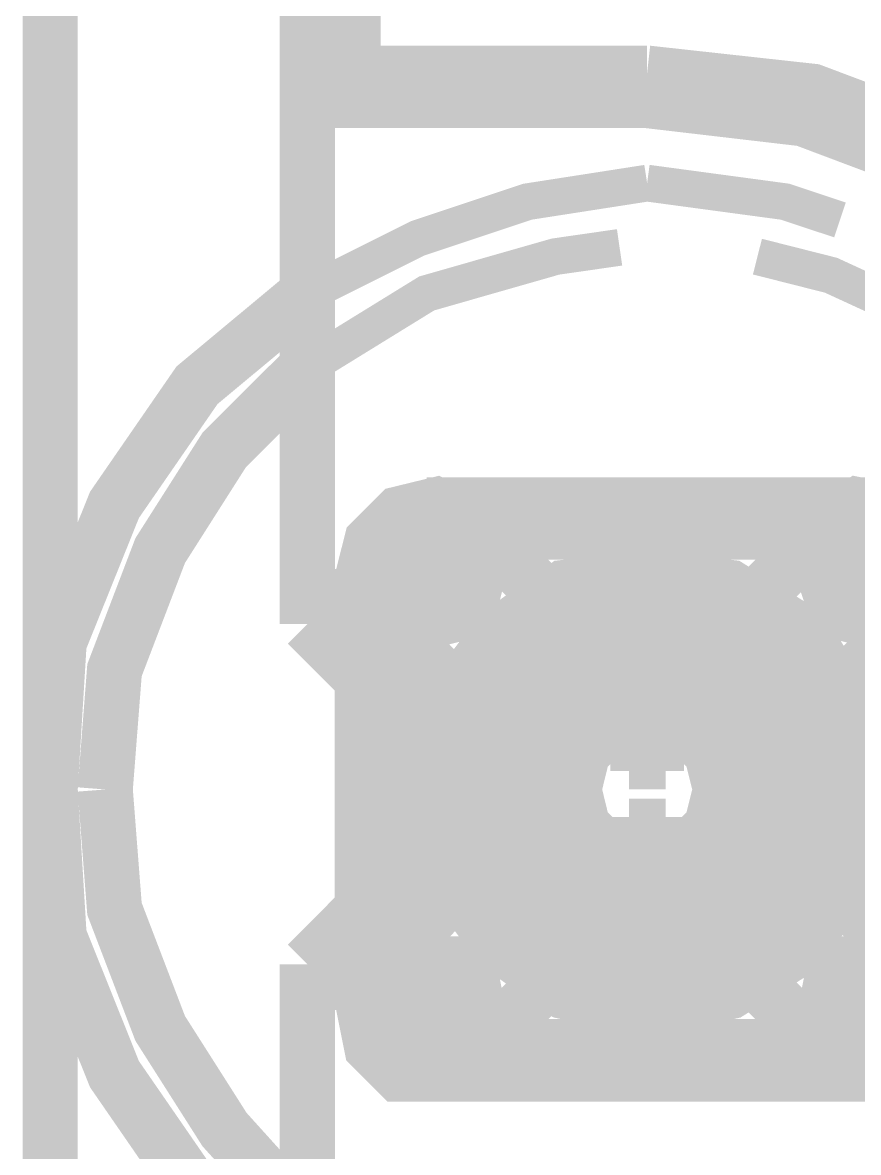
# Model space of a CAD drawing. Extents: x 0.1 to 11.6, y 0.3 to 16.2.
# Drawn here: x 8.0217 to 8.1733, y 7.6658 to 7.8708 of the extents above; entities that cross this region are included whole.
import ezdxf

# ---------------------------------------------------------------- set-up
doc = ezdxf.new("R2010")
doc.units = 0
doc.header["$MEASUREMENT"] = 0

msp = doc.modelspace()

# ---------------------------------------------------------------- linework, layer by layer
at = {"color": 0}
for points, const_width in [([(8.02669, 5.91667), (8.02669, 9.22835)], 0.01), ([(8.07335, 7.86165), (8.07335, 8.73665)], 0.01), ([(8.08165, 7.86165), (8.08165, 8.73665)], 0.01), ([(8.07335, 7.86165), (8.13499, 7.86165)], 0.01), ([(8.07335, 7.86165), (8.07335, 7.85667)], 0.01), ([(8.23167, 7.81836), (8.21164, 7.83664), (8.18832, 7.84999), (8.16168, 7.85835), (8.13499, 7.86165)], 0.01), ([(8.13499, 7.60167), (8.16499, 7.60499), (8.19168, 7.61501), (8.21669, 7.62999), (8.23665, 7.65001), (8.25331, 7.67503), (8.26167, 7.70167), (8.26497, 7.73167), (8.26167, 7.75999), (8.25331, 7.78836), (8.23665, 7.81168), (8.21669, 7.83333), (8.19168, 7.84831), (8.16499, 7.85835), (8.13499, 7.86165)], 0.01), ([(8.07335, 7.76167), (8.07335, 7.85667)], 0.01), ([(8.07335, 7.85667), (8.13499, 7.85667)], 0.01), ([(8.13499, 7.60667), (8.16336, 7.61003), (8.19, 7.61833), (8.21332, 7.63336), (8.23335, 7.65332), (8.24832, 7.67665), (8.25667, 7.70335), (8.25999, 7.73167), (8.25667, 7.75836), (8.24832, 7.785), (8.23335, 7.80832), (8.21332, 7.82835), (8.19, 7.84332), (8.16336, 7.85335), (8.13499, 7.85667)], 0.01), ([(8.13499, 7.84169), (8.11333, 7.83832), (8.09332, 7.83165), (8.07335, 7.82167)], 0.00667), ([(8.16997, 7.83501), (8.16, 7.83832), (8.13499, 7.84169)], 0.00667), ([(8.12999, 7.83003), (8.11833, 7.82835), (8.095, 7.82167), (8.07335, 7.80832)], 0.00667), ([(8.19997, 7.80664), (8.19, 7.815), (8.16835, 7.82497), (8.155, 7.82835)], 0.00667), ([(8.07335, 7.82167), (8.05333, 7.80501), (8.03836, 7.78331), (8.02832, 7.75836), (8.02669, 7.73167)], 0.01), ([(8.07335, 7.80832), (8.05832, 7.79335), (8.04665, 7.77501), (8.03836, 7.75331), (8.03668, 7.73167)], 0.01), ([(8.10335, 7.78), (8.09668, 7.78331), (8.09, 7.78168), (8.08501, 7.77669), (8.08333, 7.77001), (8.08664, 7.76335)], 0.01), ([(8.095, 7.78331), (8.17665, 7.78331)], 0.01), ([(8.18332, 7.76335), (8.18668, 7.77001), (8.18668, 7.77669), (8.18164, 7.78168), (8.17333, 7.78331), (8.16835, 7.78)], 0.01), ([(8.11664, 7.76665), (8.10335, 7.78)], 0.01), ([(8.16835, 7.78), (8.155, 7.76665)], 0.01), ([(8.13336, 7.77832), (8.13336, 7.77669)], 0.00667), ([(8.13835, 7.77832), (8.13336, 7.77832)], 0.00667), ([(8.13667, 7.77832), (8.13336, 7.77832)], 0.00667), ([(8.13336, 7.77832), (8.13499, 7.77832)], 0.00667), ([(8.13336, 7.77832), (8.13336, 7.76833)], 0.00667), ([(8.13499, 7.77832), (8.13336, 7.77832)], 0.00667), ([(8.13667, 7.77832), (8.13499, 7.77832)], 0.00667), ([(8.13667, 7.77832), (8.13499, 7.77832)], 0.00667), ([(8.13499, 7.77832), (8.13667, 7.77832)], 0.00667), ([(8.13499, 7.77832), (8.13667, 7.77832)], 0.00667), ([(8.13499, 7.77832), (8.13667, 7.77832)], 0.00667), ([(8.13499, 7.77832), (8.13667, 7.77832)], 0.00667), ([(8.13499, 7.77832), (8.13499, 7.77669)], 0.00667), ([(8.13499, 7.77832), (8.13667, 7.77832)], 0.00667), ([(8.13667, 7.77832), (8.13499, 7.77832)], 0.00667), ([(8.13667, 7.76833), (8.13667, 7.77832)], 0.00667), ([(8.13667, 7.77832), (8.13835, 7.77832)], 0.00667), ([(8.13667, 7.77669), (8.13667, 7.77832)], 0.00667), ([(8.13667, 7.77832), (8.13835, 7.77832)], 0.00667), ([(8.13667, 7.77832), (8.13835, 7.77832)], 0.00667), ([(8.13667, 7.77832), (8.13835, 7.77832)], 0.00667), ([(8.13667, 7.77832), (8.13835, 7.77832)], 0.00667), ([(8.13667, 7.77832), (8.13835, 7.77832)], 0.00667), ([(8.13835, 7.77669), (8.13835, 7.77832)], 0.00667), ([(8.13835, 7.77832), (8.13997, 7.77832)], 0.00667), ([(8.10835, 7.77669), (8.10667, 7.77669), (8.10667, 7.77501), (8.10667, 7.77333)], 0.00667), ([(8.16336, 7.77669), (8.10835, 7.77669)], 0.00667), ([(8.13167, 7.77333), (8.13336, 7.77501), (8.13336, 7.77669)], 0.00667), ([(8.13835, 7.77669), (8.13336, 7.77669)], 0.00667), ([(8.13499, 7.77669), (8.13667, 7.77669)], 0.00667), ([(8.13499, 7.77669), (8.13667, 7.77669)], 0.00667), ([(8.13499, 7.77669), (8.13667, 7.77669)], 0.00667), ([(8.13499, 7.77669), (8.13667, 7.77669)], 0.00667), ([(8.13499, 7.77669), (8.13667, 7.77669)], 0.00667), ([(8.13667, 7.77669), (8.13835, 7.77669)], 0.00667), ([(8.13835, 7.77669), (8.13835, 7.77501), (8.13997, 7.77333)], 0.00667), ([(8.16499, 7.77333), (8.16499, 7.77501), (8.16336, 7.77669)], 0.00667), ([(8.08333, 7.69168), (8.08333, 7.77165)], 0.01), ([(8.09332, 7.75999), (8.09999, 7.76167), (8.10499, 7.76665), (8.10667, 7.77333)], 0.00667), ([(8.13336, 7.77333), (8.13167, 7.77333)], 0.00667), ([(8.13167, 7.77333), (8.13336, 7.77333)], 0.00667), ([(8.13167, 7.77333), (8.13167, 7.77165)], 0.00667), ([(8.13167, 7.77333), (8.13336, 7.77333)], 0.00667), ([(8.13167, 7.77333), (8.13336, 7.77333)], 0.00667), ([(8.13336, 7.77333), (8.13499, 7.77333), (8.13667, 7.77333), (8.13835, 7.77333)], 0.00667), ([(8.13336, 7.77333), (8.13336, 7.77165)], 0.00667), ([(8.13336, 7.77333), (8.13499, 7.77333)], 0.00667), ([(8.13336, 7.77333), (8.13499, 7.77333)], 0.00667), ([(8.13835, 7.77333), (8.13997, 7.77333)], 0.00667), ([(8.13835, 7.77333), (8.13835, 7.77165)], 0.00667), ([(8.13835, 7.77333), (8.13997, 7.77333)], 0.00667), ([(8.13835, 7.77333), (8.13997, 7.77333)], 0.00667), ([(8.13835, 7.77333), (8.13997, 7.77333)], 0.00667), ([(8.13997, 7.77333), (8.14165, 7.77333)], 0.00667), ([(8.13997, 7.77333), (8.14165, 7.77333)], 0.00667), ([(8.13997, 7.77333), (8.13997, 7.77165)], 0.00667), ([(8.13997, 7.77333), (8.14165, 7.77333)], 0.00667), ([(8.16499, 7.77333), (8.16667, 7.76665), (8.17165, 7.76167), (8.17833, 7.75999)], 0.00667), ([(8.13167, 7.77165), (8.13336, 7.77165)], 0.00667), ([(8.13336, 7.77165), (8.13167, 7.77165)], 0.00667), ([(8.13167, 7.77165), (8.13336, 7.77001)], 0.00667), ([(8.13835, 7.77165), (8.13336, 7.77165)], 0.00667), ([(8.13835, 7.77165), (8.13997, 7.77165)], 0.00667), ([(8.13997, 7.77165), (8.13835, 7.77165)], 0.00667), ([(8.13835, 7.77001), (8.13997, 7.77165)], 0.00667), ([(8.13835, 7.77001), (8.13336, 7.77001)], 0.00667), ([(8.13336, 7.77001), (8.13336, 7.76335)], 0.00667), ([(8.13336, 7.77001), (8.13336, 7.76665)], 0.00667), ([(8.13336, 7.76833), (8.13499, 7.76833)], 0.00667), ([(8.13667, 7.76833), (8.13499, 7.76833)], 0.00667), ([(8.13499, 7.76833), (8.13499, 7.76665)], 0.00667), ([(8.13667, 7.76833), (8.13835, 7.76833)], 0.00667), ([(8.13667, 7.76665), (8.13667, 7.76833)], 0.00667), ([(8.13835, 7.76335), (8.13835, 7.77001)], 0.00667), ([(8.13835, 7.76665), (8.13835, 7.77001)], 0.00667), ([(8.13499, 7.76665), (8.12169, 7.76497), (8.11003, 7.75667), (8.10167, 7.74501), (8.10167, 7.74333)], 0.00667), ([(8.13835, 7.76665), (8.13336, 7.76665)], 0.00667), ([(8.13835, 7.76665), (8.13336, 7.76665)], 0.00667), ([(8.13667, 7.76665), (8.13336, 7.76665)], 0.00667), ([(8.13336, 7.76665), (8.13499, 7.76665)], 0.00667), ([(8.13336, 7.76665), (8.13499, 7.76665)], 0.00667), ([(8.16997, 7.74333), (8.16835, 7.74501), (8.16168, 7.75667), (8.15001, 7.76497), (8.13499, 7.76665)], 0.00667), ([(8.13667, 7.76665), (8.13835, 7.76665)], 0.00667), ([(8.13835, 7.76665), (8.13997, 7.76665)], 0.00667), ([(8.08664, 7.76335), (8.09999, 7.75)], 0.01), ([(8.16499, 7.74832), (8.16, 7.75499), (8.14833, 7.76335), (8.13499, 7.76497), (8.12332, 7.76335)], 0.00667), ([(8.16997, 7.75), (8.18332, 7.76335)], 0.01), ([(8.08333, 7.75168), (8.07335, 7.76167)], 0.01), ([(8.13499, 7.76335), (8.12332, 7.75999), (8.11333, 7.75331), (8.10667, 7.74333)], 0.00667), ([(8.15831, 7.75331), (8.14833, 7.75999), (8.13499, 7.76335), (8.12169, 7.75999), (8.11333, 7.75331)], 0.00667), ([(8.16168, 7.74669), (8.15831, 7.75331), (8.14833, 7.75999), (8.13499, 7.76335), (8.125, 7.75999)], 0.00667), ([(8.16336, 7.74669), (8.15831, 7.75331), (8.14833, 7.76167), (8.13499, 7.76335), (8.125, 7.76167)], 0.00667), ([(8.16336, 7.74669), (8.15831, 7.75499), (8.14833, 7.76167), (8.13499, 7.76335), (8.125, 7.76167)], 0.00667), ([(8.12831, 7.76335), (8.12668, 7.76167)], 0.00667), ([(8.13167, 7.76335), (8.12831, 7.76335)], 0.00667), ([(8.13499, 7.76335), (8.13167, 7.76335)], 0.00667), ([(8.13336, 7.76335), (8.13499, 7.76335)], 0.00667), ([(8.16835, 7.73167), (8.16499, 7.74333), (8.15831, 7.75499), (8.14833, 7.76167), (8.13499, 7.76335)], 0.00667), ([(8.13499, 7.76335), (8.13667, 7.76335)], 0.00667), ([(8.13835, 7.76335), (8.13499, 7.76335)], 0.00667), ([(8.16499, 7.74333), (8.15831, 7.75331), (8.14833, 7.75999), (8.13499, 7.76335)], 0.00667), ([(8.13667, 7.76335), (8.13835, 7.76335)], 0.00667), ([(8.13835, 7.76335), (8.13997, 7.76335)], 0.00667), ([(8.14165, 7.76335), (8.13835, 7.76335)], 0.00667), ([(8.14501, 7.76167), (8.14165, 7.76335)], 0.00667), ([(8.09332, 7.75999), (8.09169, 7.75999), (8.09, 7.75836)], 0.00667), ([(8.13499, 7.75999), (8.125, 7.75667), (8.11501, 7.75168), (8.11003, 7.74164), (8.10667, 7.73167), (8.11003, 7.72), (8.11165, 7.71669)], 0.00667), ([(8.13499, 7.75999), (8.125, 7.75667), (8.11501, 7.75168), (8.11003, 7.74164), (8.10667, 7.73167), (8.11003, 7.72), (8.11165, 7.71669)], 0.00667), ([(8.13499, 7.75999), (8.125, 7.75667), (8.11501, 7.75168), (8.11003, 7.74164), (8.10667, 7.73167), (8.11003, 7.72), (8.11165, 7.71832)], 0.00667), ([(8.13499, 7.75999), (8.125, 7.75836), (8.11501, 7.75168), (8.11003, 7.74164), (8.10667, 7.73167), (8.11003, 7.72), (8.11165, 7.71669)], 0.00667), ([(8.16336, 7.74333), (8.155, 7.75499), (8.14165, 7.75999), (8.12831, 7.75999), (8.11664, 7.75499), (8.10835, 7.74333)], 0.00667), ([(8.12001, 7.75999), (8.11664, 7.75836)], 0.00667), ([(8.12332, 7.76167), (8.12001, 7.75999)], 0.00667), ([(8.12668, 7.76167), (8.12332, 7.76167)], 0.00667), ([(8.16168, 7.74669), (8.15668, 7.75331), (8.14665, 7.75999), (8.13499, 7.76167), (8.125, 7.75999)], 0.00667), ([(8.14833, 7.76167), (8.14501, 7.76167)], 0.00667), ([(8.15169, 7.75999), (8.14833, 7.76167)], 0.00667), ([(8.15332, 7.75836), (8.15169, 7.75999)], 0.00667), ([(8.09, 7.75836), (8.09, 7.70335)], 0.00667), ([(8.13499, 7.75836), (8.125, 7.75667), (8.11664, 7.75), (8.11003, 7.74164), (8.10835, 7.73167), (8.11003, 7.72168), (8.11333, 7.71832)], 0.00667), ([(8.13499, 7.75836), (8.125, 7.75667), (8.11664, 7.75), (8.11003, 7.74164), (8.10835, 7.73167), (8.11003, 7.72168), (8.11165, 7.71832)], 0.00667), ([(8.13499, 7.75836), (8.125, 7.75667), (8.11664, 7.75), (8.11003, 7.74164), (8.10835, 7.73167), (8.11003, 7.72168), (8.11165, 7.71832)], 0.00667), ([(8.13499, 7.75836), (8.125, 7.75667), (8.11664, 7.75), (8.11003, 7.74164), (8.10835, 7.73167), (8.11003, 7.72), (8.11165, 7.71832)], 0.00667), ([(8.11664, 7.75836), (8.11501, 7.75667)], 0.00667), ([(8.12001, 7.75836), (8.12169, 7.75836)], 0.00667), ([(8.12001, 7.75836), (8.12169, 7.75836)], 0.00667), ([(8.12332, 7.75499), (8.12001, 7.75836)], 0.00667), ([(8.12001, 7.75836), (8.12169, 7.75499)], 0.00667), ([(8.15668, 7.75667), (8.15332, 7.75836)], 0.00667), ([(8.13499, 7.75667), (8.125, 7.75499), (8.11664, 7.75), (8.11165, 7.74164), (8.11003, 7.73167), (8.11165, 7.72168), (8.11333, 7.71832)], 0.00667), ([(8.13499, 7.75667), (8.125, 7.75499), (8.11833, 7.75), (8.11165, 7.74164), (8.11003, 7.73167), (8.11165, 7.72168), (8.11333, 7.71832)], 0.00667), ([(8.13499, 7.75667), (8.125, 7.75499), (8.11664, 7.75), (8.11165, 7.74164), (8.11003, 7.73167), (8.11165, 7.72168), (8.11333, 7.71832)], 0.00667), ([(8.13499, 7.75667), (8.12668, 7.75499), (8.11833, 7.74832), (8.11165, 7.74164), (8.11003, 7.73167), (8.11165, 7.72168), (8.11333, 7.71832)], 0.00667), ([(8.11501, 7.75667), (8.11333, 7.75499)], 0.00667), ([(8.15831, 7.75499), (8.15668, 7.75667)], 0.00667), ([(8.13499, 7.75499), (8.12332, 7.75168), (8.11501, 7.74333), (8.11165, 7.73167), (8.11501, 7.72)], 0.00667), ([(8.13499, 7.75499), (8.12332, 7.75168), (8.11501, 7.74333), (8.11165, 7.73167), (8.11501, 7.72)], 0.00667), ([(8.13499, 7.75499), (8.12332, 7.75168), (8.11501, 7.74333), (8.11165, 7.73167), (8.11501, 7.71832)], 0.00667), ([(8.13499, 7.75499), (8.12668, 7.75331), (8.11833, 7.74832), (8.11333, 7.74001), (8.11165, 7.73167), (8.11333, 7.72168), (8.11501, 7.72)], 0.00667), ([(8.13499, 7.75499), (8.12332, 7.75168), (8.11501, 7.74333), (8.11333, 7.73167), (8.11501, 7.72)], 0.00667), ([(8.08664, 7.74832), (8.08333, 7.75168)], 0.00667), ([(8.13499, 7.75331), (8.125, 7.75), (8.11664, 7.74164), (8.11333, 7.73167), (8.11664, 7.72)], 0.00667), ([(8.13499, 7.75331), (8.125, 7.75), (8.11664, 7.74164), (8.11333, 7.73167), (8.11664, 7.72)], 0.00667), ([(8.13499, 7.75168), (8.125, 7.75), (8.11833, 7.74333), (8.11501, 7.73335), (8.11664, 7.72331), (8.12332, 7.715), (8.13336, 7.71001), (8.14333, 7.71164)], 0.01), ([(8.13499, 7.75168), (8.125, 7.74832), (8.11833, 7.74164), (8.11501, 7.73167), (8.11833, 7.72168)], 0.00667), ([(8.13499, 7.75331), (8.125, 7.75), (8.11664, 7.74164), (8.11501, 7.73167), (8.11664, 7.72)], 0.00667), ([(8.13499, 7.75331), (8.125, 7.75), (8.11664, 7.74164), (8.11501, 7.73167), (8.11664, 7.72)], 0.00667), ([(8.13499, 7.75168), (8.125, 7.75), (8.11664, 7.74164), (8.11501, 7.73167), (8.11664, 7.72)], 0.00667), ([(8.13167, 7.75331), (8.13167, 7.74832)], 0.00667), ([(8.15668, 7.73335), (8.15332, 7.74333), (8.14501, 7.75), (8.13499, 7.75168)], 0.01), ([(8.13499, 7.75331), (8.13667, 7.75331), (8.13835, 7.75331), (8.13997, 7.75331)], 0.00667), ([(8.13997, 7.74832), (8.13997, 7.75331)], 0.00667), ([(8.14333, 7.75168), (8.14501, 7.75168)], 0.00667), ([(8.14333, 7.75168), (8.14501, 7.75168)], 0.00667), ([(8.14501, 7.75168), (8.14333, 7.75)], 0.00667), ([(8.14333, 7.75168), (8.14333, 7.75)], 0.00667), ([(8.14501, 7.75168), (8.14665, 7.75168)], 0.00667), ([(8.14501, 7.75168), (8.14665, 7.75168)], 0.00667), ([(8.14501, 7.75168), (8.14665, 7.75168)], 0.00667), ([(8.14501, 7.75168), (8.14501, 7.75)], 0.00667), ([(8.14665, 7.75168), (8.14665, 7.75)], 0.00667), ([(8.13499, 7.75), (8.12668, 7.74669), (8.12001, 7.74001), (8.11664, 7.73167), (8.12001, 7.72168)], 0.00667), ([(8.14665, 7.75), (8.14833, 7.75)], 0.00667), ([(8.14665, 7.75), (8.14665, 7.74832)], 0.00667), ([(8.14665, 7.75), (8.14665, 7.74832)], 0.00667), ([(8.14665, 7.74832), (8.14833, 7.75)], 0.00667), ([(8.14833, 7.75), (8.15001, 7.75)], 0.00667), ([(8.14833, 7.75), (8.15001, 7.75)], 0.00667), ([(8.13499, 7.74832), (8.08664, 7.74832)], 0.00667), ([(8.10667, 7.74832), (8.10499, 7.74501), (8.10167, 7.73167), (8.10499, 7.71832), (8.11165, 7.70665), (8.11333, 7.70503)], 0.00667), ([(8.13499, 7.74832), (8.12668, 7.74669), (8.12001, 7.74001), (8.11833, 7.73167), (8.12001, 7.72331), (8.12668, 7.71669), (8.13499, 7.71332)], 0.00667), ([(8.13499, 7.74832), (8.12668, 7.74669), (8.12001, 7.74001), (8.11833, 7.73167), (8.12001, 7.72331)], 0.00667), ([(8.13167, 7.71332), (8.13997, 7.71669), (8.14665, 7.72331), (8.14833, 7.73167), (8.14665, 7.74001), (8.13997, 7.74669), (8.13167, 7.74832)], 0.00667), ([(8.13167, 7.74832), (8.13167, 7.73503)], 0.00667), ([(8.13499, 7.71332), (8.14501, 7.71669), (8.15001, 7.72331), (8.15332, 7.73167), (8.15001, 7.74001), (8.14501, 7.74669), (8.13499, 7.74832)], 0.00667), ([(8.13835, 7.73503), (8.13835, 7.74832)], 0.00667), ([(8.14665, 7.74832), (8.14833, 7.74832)], 0.00667), ([(8.10835, 7.74669), (8.10667, 7.74333), (8.10335, 7.73167), (8.10667, 7.72), (8.11333, 7.70833), (8.11501, 7.70665)], 0.00667), ([(8.10835, 7.74669), (8.10667, 7.74333), (8.10335, 7.73167), (8.10667, 7.71832), (8.11333, 7.70833), (8.11501, 7.70665)], 0.00667), ([(8.10835, 7.74669), (8.10499, 7.74333), (8.10335, 7.73167), (8.10499, 7.71832), (8.11165, 7.70833), (8.11501, 7.70665)], 0.00667), ([(8.11003, 7.74669), (8.10667, 7.74333), (8.10499, 7.73167), (8.10667, 7.72), (8.11333, 7.71001), (8.11664, 7.70833)], 0.00667), ([(8.13499, 7.70503), (8.14665, 7.70665), (8.155, 7.71164), (8.16, 7.72168), (8.16168, 7.73167), (8.16, 7.74164), (8.15831, 7.74501)], 0.00667), ([(8.13499, 7.70335), (8.14665, 7.70665), (8.155, 7.71164), (8.16, 7.72168), (8.16336, 7.73167), (8.16, 7.74164), (8.15831, 7.74501)], 0.00667), ([(8.13499, 7.70335), (8.14665, 7.70503), (8.155, 7.71164), (8.16168, 7.72), (8.16336, 7.73167), (8.16168, 7.74164), (8.16, 7.74501)], 0.00667), ([(8.13499, 7.70335), (8.14665, 7.70665), (8.155, 7.71164), (8.16168, 7.72), (8.16336, 7.73167), (8.16168, 7.74164), (8.15831, 7.74501)], 0.00667), ([(8.13499, 7.70335), (8.14665, 7.70503), (8.155, 7.71164), (8.16168, 7.72), (8.16336, 7.73167), (8.16168, 7.74164), (8.16, 7.74501)], 0.00667), ([(8.13499, 7.70335), (8.14665, 7.70503), (8.155, 7.71164), (8.16168, 7.72), (8.16336, 7.73167), (8.16168, 7.74164), (8.16, 7.74501)], 0.00667), ([(8.13499, 7.70335), (8.14665, 7.70665), (8.155, 7.71164), (8.16168, 7.72168), (8.16336, 7.73167), (8.16168, 7.74164), (8.15831, 7.74501)], 0.00667), ([(8.13499, 7.70335), (8.14665, 7.70503), (8.155, 7.71164), (8.16168, 7.72), (8.16336, 7.73167), (8.16168, 7.74164), (8.16, 7.74501)], 0.00667), ([(8.10667, 7.74333), (8.10335, 7.73167), (8.10667, 7.71832)], 0.00667), ([(8.10499, 7.74333), (8.10335, 7.73167), (8.10499, 7.71832)], 0.00667), ([(8.10499, 7.74333), (8.10335, 7.73167), (8.10499, 7.71832)], 0.00667), ([(8.10667, 7.74333), (8.10499, 7.74333)], 0.00667), ([(8.10667, 7.74333), (8.10835, 7.74333)], 0.00667), ([(8.10835, 7.74333), (8.10667, 7.74333)], 0.00667), ([(8.10667, 7.74333), (8.10835, 7.74333)], 0.00667), ([(8.13499, 7.70503), (8.14501, 7.70665), (8.15332, 7.71332), (8.16, 7.72168), (8.16168, 7.73167), (8.16, 7.74164), (8.15831, 7.74333)], 0.00667), ([(8.13499, 7.70665), (8.14501, 7.70833), (8.15332, 7.71332), (8.15831, 7.72168), (8.16, 7.73167), (8.15831, 7.74001), (8.15668, 7.74333)], 0.00667), ([(8.13499, 7.70665), (8.14833, 7.71001), (8.15668, 7.72), (8.16, 7.73167), (8.15668, 7.74333)], 0.00667), ([(8.13499, 7.70665), (8.14833, 7.71001), (8.15668, 7.72), (8.16, 7.73167), (8.15668, 7.74333)], 0.00667), ([(8.13499, 7.70503), (8.14501, 7.70833), (8.15332, 7.71332), (8.15831, 7.72168), (8.16168, 7.73167), (8.15831, 7.74164), (8.15668, 7.74333)], 0.00667), ([(8.13499, 7.70665), (8.14833, 7.71001), (8.15668, 7.71832), (8.16, 7.73167), (8.15668, 7.74333)], 0.00667), ([(8.13499, 7.70833), (8.14665, 7.71164), (8.155, 7.72), (8.15831, 7.73167), (8.155, 7.74333)], 0.00667), ([(8.13499, 7.70503), (8.14501, 7.70833), (8.15332, 7.71332), (8.16, 7.72168), (8.16168, 7.73167), (8.16, 7.74164), (8.15668, 7.74333)], 0.00667), ([(8.13499, 7.70665), (8.14501, 7.70833), (8.15332, 7.71332), (8.15831, 7.72168), (8.16, 7.73167), (8.15831, 7.74164), (8.15668, 7.74333)], 0.00667), ([(8.13499, 7.71001), (8.14665, 7.71332), (8.15332, 7.72), (8.15668, 7.73167), (8.15332, 7.74164)], 0.00667), ([(8.13499, 7.71001), (8.14665, 7.71332), (8.15332, 7.72), (8.15668, 7.73167), (8.15332, 7.74164)], 0.00667), ([(8.13499, 7.71001), (8.14665, 7.71332), (8.15332, 7.72), (8.15668, 7.73167), (8.15332, 7.74164)], 0.00667), ([(8.13499, 7.71001), (8.14665, 7.71164), (8.155, 7.72), (8.15831, 7.73167), (8.155, 7.74164)], 0.00667), ([(8.13499, 7.71164), (8.14501, 7.715), (8.15332, 7.72168), (8.155, 7.73167), (8.15332, 7.74164)], 0.00667), ([(8.13499, 7.71001), (8.14665, 7.71164), (8.155, 7.72), (8.15668, 7.73167), (8.155, 7.74164)], 0.00667), ([(8.16336, 7.74333), (8.16499, 7.74333)], 0.00667), ([(8.16336, 7.74333), (8.16499, 7.74333)], 0.00667), ([(8.16336, 7.74333), (8.16499, 7.74333)], 0.00667), ([(8.16499, 7.71832), (8.16667, 7.73167), (8.16499, 7.74333)], 0.00667), ([(8.16667, 7.74333), (8.16499, 7.74333)], 0.00667), ([(8.16499, 7.71832), (8.16835, 7.73167), (8.16499, 7.74333)], 0.00667), ([(8.16667, 7.71832), (8.16835, 7.73167), (8.16667, 7.74333)], 0.00667), ([(8.13499, 7.71332), (8.14501, 7.71669), (8.15001, 7.72331), (8.15332, 7.73167), (8.15001, 7.74001)], 0.00667), ([(8.13499, 7.71332), (8.14501, 7.715), (8.15169, 7.72168), (8.15332, 7.73167), (8.15169, 7.74001)], 0.00667), ([(8.09668, 7.73833), (8.09831, 7.73833)], 0.00667), ([(8.09668, 7.73833), (8.09668, 7.73665)], 0.00667), ([(8.09831, 7.73665), (8.09831, 7.73833)], 0.00667), ([(8.09668, 7.73665), (8.09831, 7.73665)], 0.00667), ([(8.14665, 7.73665), (8.15169, 7.73665)], 0.00667), ([(8.14665, 7.73665), (8.14665, 7.72667)], 0.00667), ([(8.15668, 7.73665), (8.15169, 7.73665)], 0.00667), ([(8.15668, 7.72667), (8.15668, 7.73665)], 0.00667), ([(8.02669, 7.73167), (8.02832, 7.70503), (8.03836, 7.68001), (8.05333, 7.65831), (8.07335, 7.63997)], 0.01), ([(8.03668, 7.73167), (8.03836, 7.71001), (8.04665, 7.68832), (8.05832, 7.66997), (8.07335, 7.65332)], 0.01), ([(8.13167, 7.73503), (8.13499, 7.73503)], 0.00667), ([(8.13499, 7.73503), (8.13835, 7.73503)], 0.00667), ([(8.15831, 7.73335), (8.15668, 7.73335)], 0.01), ([(8.15831, 7.73335), (8.15831, 7.72835)], 0.01), ([(8.15668, 7.73335), (8.15668, 7.73167)], 0.00667), ([(8.15668, 7.73167), (8.15668, 7.73335)], 0.00667), ([(8.15831, 7.73335), (8.15668, 7.73335)], 0.00667), ([(8.15668, 7.72835), (8.15668, 7.73335)], 0.00667), ([(8.15668, 7.73335), (8.15831, 7.73335)], 0.00667), ([(8.10335, 7.73167), (8.10667, 7.71669), (8.11501, 7.70503), (8.12332, 7.70167)], 0.00667), ([(8.10335, 7.73167), (8.10335, 7.72999)], 0.00667), ([(8.14833, 7.70167), (8.15668, 7.70503), (8.16499, 7.71669), (8.16835, 7.73167)], 0.00667), ([(8.15831, 7.73167), (8.15668, 7.73167)], 0.00667), ([(8.16667, 7.73167), (8.16336, 7.73167)], 0.00667), ([(8.16667, 7.73167), (8.16667, 7.72999)], 0.00667), ([(8.16667, 7.73167), (8.16835, 7.73167)], 0.00667), ([(8.16667, 7.73167), (8.16835, 7.73167)], 0.00667), ([(8.16667, 7.72999), (8.16667, 7.73167)], 0.00667), ([(8.16667, 7.73167), (8.16667, 7.72999)], 0.00667), ([(8.16835, 7.72999), (8.16835, 7.73167)], 0.00667), ([(8.10335, 7.72999), (8.10335, 7.72667)], 0.00667), ([(8.10499, 7.72999), (8.10499, 7.72499), (8.11003, 7.71332), (8.12001, 7.70335), (8.13336, 7.69997)], 0.00667), ([(8.13835, 7.69997), (8.15001, 7.70335), (8.16168, 7.71332), (8.16667, 7.72499), (8.16667, 7.72999)], 0.00667), ([(8.14833, 7.715), (8.15332, 7.72), (8.15668, 7.72835)], 0.01), ([(8.15668, 7.72835), (8.15831, 7.72835)], 0.01), ([(8.15668, 7.72999), (8.15831, 7.72999)], 0.00667), ([(8.15831, 7.72999), (8.15668, 7.72999)], 0.00667), ([(8.15668, 7.72999), (8.15831, 7.72999)], 0.00667), ([(8.15831, 7.72999), (8.15668, 7.72999)], 0.00667), ([(8.16336, 7.72999), (8.16667, 7.72999)], 0.00667), ([(8.16835, 7.72667), (8.16835, 7.72999)], 0.00667), ([(8.10335, 7.72667), (8.10335, 7.72331)], 0.00667), ([(8.13835, 7.72667), (8.13167, 7.72667)], 0.00667), ([(8.13167, 7.72667), (8.13167, 7.71332)], 0.00667), ([(8.13499, 7.69997), (8.14833, 7.70167), (8.15831, 7.70833), (8.16499, 7.71832), (8.16667, 7.72667)], 0.00667), ([(8.13499, 7.69997), (8.14665, 7.70335), (8.15668, 7.71001), (8.16336, 7.72), (8.16499, 7.72667)], 0.00667), ([(8.13499, 7.69997), (8.14833, 7.70167), (8.15831, 7.70833), (8.16499, 7.72), (8.16667, 7.72667)], 0.00667), ([(8.13499, 7.69835), (8.14833, 7.70167), (8.15831, 7.70833), (8.16499, 7.71832), (8.16667, 7.72499)], 0.00667), ([(8.13499, 7.69835), (8.14833, 7.69997), (8.16, 7.70665), (8.16667, 7.71832), (8.16835, 7.72499)], 0.00667), ([(8.13835, 7.71332), (8.13835, 7.72667)], 0.00667), ([(8.14665, 7.72667), (8.15169, 7.72667)], 0.00667), ([(8.15169, 7.72667), (8.15668, 7.72667)], 0.00667), ([(8.16667, 7.72331), (8.16835, 7.72667)], 0.00667), ([(8.10335, 7.72331), (8.10499, 7.72)], 0.00667), ([(8.16667, 7.72), (8.16667, 7.72331)], 0.00667), ([(8.10499, 7.72), (8.10667, 7.71832)], 0.00667), ([(8.16499, 7.71832), (8.16667, 7.72)], 0.00667), ([(8.10167, 7.71832), (8.11003, 7.70503), (8.12169, 7.69835), (8.13499, 7.69499)], 0.00667), ([(8.10667, 7.71832), (8.10499, 7.71832)], 0.00667), ([(8.10499, 7.71832), (8.10667, 7.71832)], 0.00667), ([(8.10499, 7.71832), (8.10667, 7.71832)], 0.00667), ([(8.10667, 7.71832), (8.10835, 7.71832)], 0.00667), ([(8.10835, 7.71832), (8.10667, 7.71832)], 0.00667), ([(8.10667, 7.71832), (8.10835, 7.715)], 0.00667), ([(8.10667, 7.71832), (8.11333, 7.70833), (8.12332, 7.70167), (8.13499, 7.69997), (8.14833, 7.70167), (8.15831, 7.70833), (8.16499, 7.71832)], 0.00667), ([(8.10835, 7.71832), (8.11664, 7.70833), (8.12831, 7.70167), (8.14165, 7.70167), (8.155, 7.70833), (8.16336, 7.71832)], 0.00667), ([(8.13499, 7.69499), (8.15001, 7.69835), (8.16168, 7.70503), (8.16835, 7.71832), (8.16997, 7.71832)], 0.00667), ([(8.16499, 7.71832), (8.16336, 7.71832)], 0.00667), ([(8.16499, 7.71832), (8.16336, 7.71832)], 0.00667), ([(8.16336, 7.715), (8.16499, 7.71832)], 0.00667), ([(8.16499, 7.71832), (8.16667, 7.71832)], 0.00667), ([(8.09999, 7.71332), (8.08664, 7.69835)], 0.01), ([(8.10835, 7.715), (8.11003, 7.71164)], 0.00667), ([(8.13167, 7.715), (8.13167, 7.71001)], 0.00667), ([(8.13997, 7.71001), (8.13997, 7.715)], 0.00667), ([(8.14833, 7.71332), (8.14665, 7.71164), (8.14501, 7.71164), (8.14501, 7.71001), (8.14333, 7.71001)], 0.01), ([(8.14333, 7.71164), (8.14833, 7.715)], 0.00667), ([(8.14833, 7.71332), (8.14665, 7.715)], 0.01), ([(8.14665, 7.715), (8.14833, 7.715)], 0.00667), ([(8.16168, 7.71164), (8.16336, 7.715)], 0.00667), ([(8.18332, 7.69835), (8.16997, 7.71332)], 0.01), ([(8.08333, 7.71001), (8.08664, 7.71332)], 0.00667), ([(8.08664, 7.71332), (8.13499, 7.71332)], 0.00667), ([(8.14333, 7.71164), (8.14333, 7.71001)], 0.01), ([(8.14333, 7.71332), (8.14501, 7.71332)], 0.00667), ([(8.14501, 7.71164), (8.14333, 7.71332)], 0.00667), ([(8.14501, 7.71164), (8.14501, 7.71332)], 0.00667), ([(8.14665, 7.71332), (8.14833, 7.71332)], 0.00667), ([(8.14665, 7.71164), (8.14665, 7.71332)], 0.00667), ([(8.14665, 7.71164), (8.14665, 7.71332)], 0.00667), ([(8.07335, 7.69997), (8.08333, 7.71001)], 0.01), ([(8.11003, 7.71164), (8.11165, 7.71001)], 0.00667), ([(8.14333, 7.71164), (8.14501, 7.71164)], 0.00667), ([(8.16, 7.71001), (8.16168, 7.71164)], 0.00667), ([(8.11165, 7.71001), (8.11333, 7.70665)], 0.00667), ([(8.15668, 7.70665), (8.16, 7.71001)], 0.00667), ([(8.11333, 7.70665), (8.11664, 7.70503)], 0.00667), ([(8.12169, 7.70833), (8.12001, 7.70503)], 0.00667), ([(8.12001, 7.70335), (8.12332, 7.70665)], 0.00667), ([(8.155, 7.70503), (8.15668, 7.70665)], 0.00667), ([(8.11664, 7.70503), (8.11833, 7.70335)], 0.00667), ([(8.12001, 7.70335), (8.12001, 7.70503)], 0.00667), ([(8.12001, 7.70503), (8.12001, 7.70335)], 0.00667), ([(8.12001, 7.70503), (8.12169, 7.70503)], 0.00667), ([(8.15169, 7.70335), (8.155, 7.70503)], 0.00667), ([(8.09, 7.70335), (8.09169, 7.70335), (8.09169, 7.70167), (8.09332, 7.70167)], 0.00667), ([(8.11833, 7.70335), (8.12169, 7.70167)], 0.00667), ([(8.14833, 7.70167), (8.15169, 7.70335)], 0.00667), ([(8.07335, 7.66), (8.07335, 7.69997)], 0.01), ([(8.10667, 7.68832), (8.10499, 7.69667), (8.09999, 7.70167), (8.09332, 7.70167)], 0.00667), ([(8.12169, 7.70167), (8.125, 7.69997)], 0.00667), ([(8.14665, 7.69997), (8.14833, 7.70167)], 0.00667), ([(8.17833, 7.70167), (8.17165, 7.70167), (8.16667, 7.69667), (8.16499, 7.68832)], 0.00667), ([(8.08664, 7.69835), (8.08333, 7.69336), (8.08501, 7.685), (8.09, 7.68001), (8.09668, 7.68001), (8.10335, 7.68332)], 0.01), ([(8.10335, 7.68332), (8.11664, 7.69667)], 0.01), ([(8.125, 7.69997), (8.12831, 7.69997)], 0.00667), ([(8.12831, 7.69997), (8.13167, 7.69835)], 0.00667), ([(8.13167, 7.69835), (8.13499, 7.69835)], 0.00667), ([(8.13336, 7.69997), (8.13499, 7.69997)], 0.00667), ([(8.13336, 7.69997), (8.13336, 7.69835), (8.13499, 7.69835)], 0.00667), ([(8.13336, 7.69997), (8.13499, 7.69997)], 0.00667), ([(8.13336, 7.69997), (8.13499, 7.69997)], 0.00667), ([(8.13499, 7.69997), (8.13336, 7.69997)], 0.00667), ([(8.13336, 7.69997), (8.13336, 7.69168)], 0.00667), ([(8.13499, 7.69997), (8.13835, 7.69997)], 0.00667), ([(8.13835, 7.69997), (8.13667, 7.69997), (8.13499, 7.69997)], 0.00667), ([(8.13499, 7.69835), (8.13667, 7.69835)], 0.00667), ([(8.13499, 7.69835), (8.13667, 7.69835)], 0.00667), ([(8.13499, 7.69835), (8.13667, 7.69835)], 0.00667), ([(8.13667, 7.69835), (8.13667, 7.69997), (8.13835, 7.69997)], 0.00667), ([(8.13667, 7.69835), (8.13997, 7.69835)], 0.00667), ([(8.13835, 7.69997), (8.13997, 7.69997)], 0.00667), ([(8.13835, 7.69997), (8.13997, 7.69997)], 0.00667), ([(8.13835, 7.69168), (8.13835, 7.69997)], 0.00667), ([(8.13997, 7.69835), (8.14333, 7.69997)], 0.00667), ([(8.14333, 7.69997), (8.14665, 7.69997)], 0.00667), ([(8.155, 7.69667), (8.16835, 7.68332)], 0.01), ([(8.16835, 7.68332), (8.17333, 7.68001), (8.18164, 7.68001), (8.18668, 7.685), (8.18668, 7.69336), (8.18332, 7.69835)], 0.01), ([(8.13336, 7.69667), (8.13667, 7.69667)], 0.00667), ([(8.13336, 7.69667), (8.13336, 7.69499)], 0.00667), ([(8.13499, 7.69667), (8.13499, 7.69499)], 0.00667), ([(8.13667, 7.69499), (8.13667, 7.69667)], 0.00667), ([(8.13667, 7.69499), (8.13667, 7.69667)], 0.00667), ([(8.13336, 7.69499), (8.13835, 7.69499)], 0.00667), ([(8.13336, 7.69499), (8.13835, 7.69499)], 0.00667), ([(8.13336, 7.69499), (8.13499, 7.69499)], 0.00667), ([(8.13336, 7.69499), (8.13336, 7.69168)], 0.00667), ([(8.13499, 7.69499), (8.13336, 7.69499)], 0.00667), ([(8.13336, 7.69499), (8.13336, 7.685)], 0.00667), ([(8.13499, 7.69499), (8.13667, 7.69499)], 0.00667), ([(8.13667, 7.69499), (8.13835, 7.69499)], 0.00667), ([(8.13667, 7.685), (8.13667, 7.69499)], 0.00667), ([(8.13835, 7.69499), (8.13997, 7.69499)], 0.00667), ([(8.13835, 7.69168), (8.13835, 7.69499)], 0.00667), ([(8.13336, 7.69168), (8.13167, 7.69168)], 0.01), ([(8.13167, 7.69168), (8.13336, 7.69168)], 0.01), ([(8.13167, 7.68832), (8.13167, 7.69168)], 0.01), ([(8.13336, 7.69168), (8.13499, 7.69168)], 0.01), ([(8.13336, 7.69168), (8.13835, 7.69168)], 0.01), ([(8.13336, 7.69168), (8.13499, 7.69168)], 0.01), ([(8.13336, 7.68832), (8.13336, 7.69168)], 0.01), ([(8.13667, 7.69168), (8.13835, 7.69168)], 0.01), ([(8.13997, 7.69168), (8.13835, 7.69168)], 0.01), ([(8.13835, 7.69168), (8.13997, 7.69168)], 0.01), ([(8.13835, 7.69168), (8.13997, 7.69168)], 0.01), ([(8.13835, 7.68832), (8.13835, 7.69168)], 0.01), ([(8.13997, 7.68832), (8.13997, 7.69168)], 0.01), ([(8.13336, 7.69168), (8.13167, 7.69168)], 0.00667), ([(8.13499, 7.69168), (8.13667, 7.69168)], 0.00667), ([(8.13997, 7.69168), (8.13835, 7.69168)], 0.00667), ([(8.10667, 7.68832), (8.10667, 7.68668), (8.10835, 7.68668)], 0.00667), ([(8.13336, 7.68668), (8.13336, 7.68832), (8.13167, 7.68832)], 0.01), ([(8.13336, 7.68832), (8.13167, 7.68832)], 0.01), ([(8.13167, 7.68832), (8.13336, 7.68832)], 0.01), ([(8.13167, 7.68832), (8.13336, 7.68832)], 0.00667), ([(8.13167, 7.68832), (8.13336, 7.68832)], 0.00667), ([(8.13835, 7.68832), (8.13667, 7.68832), (8.13499, 7.68832), (8.13336, 7.68832)], 0.01), ([(8.13336, 7.68832), (8.13499, 7.68832)], 0.01), ([(8.13336, 7.68832), (8.13499, 7.68832)], 0.01), ([(8.13336, 7.68668), (8.13835, 7.68668)], 0.01), ([(8.13336, 7.685), (8.13336, 7.68668)], 0.01), ([(8.13997, 7.68832), (8.13835, 7.68832), (8.13835, 7.68668)], 0.01), ([(8.13835, 7.68832), (8.13997, 7.68832)], 0.01), ([(8.13997, 7.68832), (8.13835, 7.68832)], 0.01), ([(8.13835, 7.68832), (8.13997, 7.68832)], 0.01), ([(8.13835, 7.68668), (8.13835, 7.685)], 0.01), ([(8.13997, 7.68832), (8.14165, 7.68832)], 0.01), ([(8.13835, 7.68832), (8.13997, 7.68832)], 0.00667), ([(8.13997, 7.68832), (8.14165, 7.68832)], 0.00667), ([(8.13997, 7.68832), (8.14165, 7.68832)], 0.00667), ([(8.16336, 7.68668), (8.16499, 7.68832)], 0.00667), ([(8.10835, 7.68668), (8.16336, 7.68668)], 0.00667), ([(8.13336, 7.685), (8.13336, 7.68332)], 0.01), ([(8.13835, 7.68332), (8.13835, 7.685)], 0.01), ([(8.13336, 7.68332), (8.13835, 7.68332)], 0.01), ([(8.13499, 7.68332), (8.13667, 7.68332)], 0.01), ([(8.13336, 7.685), (8.13667, 7.685)], 0.00667), ([(8.13336, 7.685), (8.13499, 7.685)], 0.00667), ([(8.13499, 7.685), (8.13667, 7.685)], 0.00667), ([(8.13667, 7.685), (8.13499, 7.685)], 0.00667), ([(8.13667, 7.685), (8.13835, 7.685)], 0.00667), ([(8.13499, 7.68332), (8.13667, 7.68332)], 0.00667), ([(8.13499, 7.68332), (8.13667, 7.68332)], 0.00667), ([(8.13499, 7.68332), (8.13667, 7.68332)], 0.00667), ([(8.13667, 7.68332), (8.13835, 7.68332)], 0.00667), ([(8.13667, 7.68332), (8.13835, 7.68332)], 0.00667), ([(8.095, 7.68001), (8.17665, 7.68001)], 0.01)]:
    msp.add_lwpolyline(points, dxfattribs=dict(at, const_width=const_width))
for points, const_width in [([(8.095, 7.76497), (8.09999, 7.76665), (8.10167, 7.77165), (8.09999, 7.77669), (8.095, 7.77832), (8.09169, 7.77669), (8.08832, 7.77165), (8.09169, 7.76665), (8.095, 7.76497)], 0.01), ([(8.17665, 7.76497), (8.18001, 7.76665), (8.18164, 7.77165), (8.18001, 7.77669), (8.17665, 7.77832), (8.17165, 7.77669), (8.16997, 7.77165), (8.17165, 7.76665), (8.17665, 7.76497)], 0.01), ([(8.09, 7.76497), (8.095, 7.76665), (8.09668, 7.77165), (8.095, 7.77669), (8.09, 7.77832), (8.08664, 7.77669), (8.08501, 7.77165), (8.08664, 7.76665), (8.09, 7.76497)], 0.00667), ([(8.17165, 7.76497), (8.17665, 7.76665), (8.17833, 7.77165), (8.17665, 7.77669), (8.17165, 7.77832), (8.16667, 7.77669), (8.16499, 7.77165), (8.16667, 7.76665), (8.17165, 7.76497)], 0.00667), ([(8.13499, 7.69168), (8.15001, 7.69499), (8.16336, 7.70335), (8.17165, 7.71669), (8.17503, 7.73167), (8.17165, 7.74669), (8.16336, 7.75999), (8.15001, 7.76833), (8.13499, 7.77001), (8.12001, 7.76833), (8.10835, 7.75999), (8.09831, 7.74669), (8.09668, 7.73167), (8.09831, 7.71669), (8.10835, 7.70335), (8.12001, 7.69499), (8.13499, 7.69168)], 0.01), ([(8.13499, 7.69835), (8.14833, 7.69997), (8.15831, 7.70833), (8.16667, 7.71832), (8.16835, 7.73167), (8.16667, 7.74333), (8.15831, 7.75499), (8.14833, 7.76167), (8.13499, 7.76497), (8.12332, 7.76167), (8.11165, 7.75499), (8.10499, 7.74333), (8.10167, 7.73167), (8.10499, 7.71832), (8.11165, 7.70833), (8.12332, 7.69997), (8.13499, 7.69835)], 0.01), ([(8.13499, 7.69835), (8.14833, 7.70167), (8.15831, 7.70833), (8.16667, 7.71832), (8.16835, 7.73167), (8.16667, 7.74333), (8.15831, 7.75499), (8.14833, 7.76167), (8.13499, 7.76497), (8.12332, 7.76167), (8.11165, 7.75499), (8.10499, 7.74333), (8.10335, 7.73167), (8.10499, 7.71832), (8.11165, 7.70833), (8.12332, 7.70167), (8.13499, 7.69835)], 0.01), ([(8.13499, 7.70167), (8.14665, 7.70335), (8.15668, 7.71001), (8.16336, 7.72), (8.16667, 7.73167), (8.16336, 7.74333), (8.15668, 7.75331), (8.14665, 7.75999), (8.13499, 7.76167), (8.12332, 7.75999), (8.11333, 7.75331), (8.10835, 7.74333), (8.10499, 7.73167), (8.10835, 7.72), (8.11333, 7.71001), (8.12332, 7.70335), (8.13499, 7.70167)], 0.01), ([(8.13499, 7.69997), (8.14665, 7.70335), (8.15668, 7.71001), (8.16336, 7.72), (8.16667, 7.73167), (8.16336, 7.74333), (8.15668, 7.75331), (8.14665, 7.75999), (8.13499, 7.76167), (8.12332, 7.75999), (8.11333, 7.75331), (8.10667, 7.74333), (8.10499, 7.73167), (8.10667, 7.72), (8.11333, 7.71001), (8.12332, 7.70335), (8.13499, 7.69997)], 0.01), ([(8.13499, 7.70335), (8.14665, 7.70503), (8.155, 7.71164), (8.16168, 7.72), (8.16336, 7.73167), (8.16168, 7.74164), (8.155, 7.75168), (8.14665, 7.75667), (8.13499, 7.75999), (8.125, 7.75667), (8.11501, 7.75168), (8.11003, 7.74164), (8.10667, 7.73167), (8.11003, 7.72), (8.11501, 7.71164), (8.125, 7.70503), (8.13499, 7.70335)], 0.01), ([(8.13499, 7.70335), (8.14665, 7.70503), (8.155, 7.71164), (8.16168, 7.72), (8.16336, 7.73167), (8.16168, 7.74164), (8.155, 7.75168), (8.14665, 7.75667), (8.13499, 7.75836), (8.125, 7.75667), (8.11664, 7.75168), (8.11003, 7.74164), (8.10835, 7.73167), (8.11003, 7.72), (8.11664, 7.71164), (8.125, 7.70503), (8.13499, 7.70335)], 0.01), ([(8.13997, 7.75), (8.14333, 7.75168), (8.14501, 7.75499), (8.14333, 7.75836), (8.13997, 7.75999), (8.13667, 7.75836), (8.13499, 7.75499), (8.13667, 7.75168), (8.13997, 7.75)], 0.00667), ([(8.13499, 7.70665), (8.14501, 7.70833), (8.15332, 7.71332), (8.15831, 7.72168), (8.16, 7.73167), (8.15831, 7.74164), (8.15332, 7.74832), (8.14501, 7.75499), (8.13499, 7.75667), (8.12668, 7.75499), (8.11833, 7.74832), (8.11165, 7.74164), (8.11003, 7.73167), (8.11165, 7.72168), (8.11833, 7.71332), (8.12668, 7.70833), (8.13499, 7.70665)], 0.01), ([(8.13499, 7.70833), (8.14665, 7.71164), (8.15668, 7.72), (8.15831, 7.73167), (8.15668, 7.74333), (8.14665, 7.75168), (8.13499, 7.75499), (8.12332, 7.75168), (8.11501, 7.74333), (8.11165, 7.73167), (8.11501, 7.72), (8.12332, 7.71164), (8.13499, 7.70833)], 0.01), ([(8.12332, 7.74669), (8.12668, 7.74832), (8.12831, 7.75168), (8.12668, 7.75499), (8.12332, 7.75667), (8.12001, 7.75499), (8.11833, 7.75168), (8.12001, 7.74832), (8.12332, 7.74669)], 0.00667), ([(8.13499, 7.71001), (8.14501, 7.71332), (8.15332, 7.72168), (8.15668, 7.73167), (8.15332, 7.74164), (8.14501, 7.74832), (8.13499, 7.75168), (8.125, 7.74832), (8.11833, 7.74164), (8.11501, 7.73167), (8.11833, 7.72168), (8.125, 7.71332), (8.13499, 7.71001)], 0.01), ([(8.15332, 7.74164), (8.15668, 7.74333), (8.15831, 7.74669), (8.15668, 7.75), (8.15332, 7.75168), (8.15001, 7.75), (8.14833, 7.74669), (8.15001, 7.74333), (8.15332, 7.74164)], 0.00667), ([(8.13499, 7.71669), (8.14333, 7.71832), (8.14833, 7.72331), (8.15169, 7.73167), (8.14833, 7.73833), (8.14333, 7.74501), (8.13499, 7.74669), (8.12831, 7.74501), (8.12169, 7.73833), (8.12001, 7.73167), (8.12169, 7.72331), (8.12831, 7.71832), (8.13499, 7.71669)], 0.01), ([(8.13499, 7.71832), (8.14165, 7.72), (8.14665, 7.72499), (8.14833, 7.73167), (8.14665, 7.73833), (8.14165, 7.74333), (8.13499, 7.74501), (8.12831, 7.74333), (8.12332, 7.73833), (8.12169, 7.73167), (8.12332, 7.72499), (8.12831, 7.72), (8.13499, 7.71832)], 0.01), ([(8.11333, 7.73503), (8.11664, 7.73665), (8.11833, 7.74001), (8.11664, 7.74333), (8.11333, 7.74501), (8.11003, 7.74333), (8.10835, 7.74001), (8.11003, 7.73665), (8.11333, 7.73503)], 0.00667), ([(8.15831, 7.72667), (8.16168, 7.72835), (8.16336, 7.73167), (8.16168, 7.73503), (8.15831, 7.73665), (8.155, 7.73503), (8.15332, 7.73167), (8.155, 7.72835), (8.15831, 7.72667)], 0.00667), ([(8.11333, 7.71832), (8.11664, 7.72), (8.11833, 7.72331), (8.11664, 7.72667), (8.11333, 7.72835), (8.11003, 7.72667), (8.10835, 7.72331), (8.11003, 7.72), (8.11333, 7.71832)], 0.00667), ([(8.15332, 7.71164), (8.15668, 7.71332), (8.15831, 7.71669), (8.15668, 7.72), (8.15332, 7.72168), (8.15001, 7.72), (8.14833, 7.71669), (8.15001, 7.71332), (8.15332, 7.71164)], 0.00667), ([(8.12332, 7.70665), (8.12668, 7.70833), (8.12831, 7.71164), (8.12668, 7.715), (8.12332, 7.71669), (8.12001, 7.715), (8.11833, 7.71164), (8.12001, 7.70833), (8.12332, 7.70665)], 0.00667), ([(8.13997, 7.70335), (8.14333, 7.70503), (8.14501, 7.70833), (8.14333, 7.71164), (8.13997, 7.71332), (8.13667, 7.71164), (8.13499, 7.70833), (8.13667, 7.70503), (8.13997, 7.70335)], 0.00667), ([(8.095, 7.685), (8.09999, 7.68668), (8.10167, 7.69168), (8.09999, 7.69499), (8.095, 7.69667), (8.09169, 7.69499), (8.08832, 7.69168), (8.09169, 7.68668), (8.095, 7.685)], 0.01), ([(8.17665, 7.685), (8.18001, 7.68668), (8.18164, 7.69168), (8.18001, 7.69499), (8.17665, 7.69667), (8.17165, 7.69499), (8.16997, 7.69168), (8.17165, 7.68668), (8.17665, 7.685)], 0.01), ([(8.09, 7.685), (8.095, 7.68668), (8.09668, 7.69168), (8.095, 7.69499), (8.09, 7.69667), (8.08664, 7.69499), (8.08501, 7.69168), (8.08664, 7.68668), (8.09, 7.685)], 0.00667), ([(8.17165, 7.685), (8.17665, 7.68668), (8.17833, 7.69168), (8.17665, 7.69499), (8.17165, 7.69667), (8.16667, 7.69499), (8.16499, 7.69168), (8.16667, 7.68668), (8.17165, 7.685)], 0.00667)]:
    msp.add_lwpolyline(points, close=True, dxfattribs=dict(at, const_width=const_width))

doc.saveas('drawing.dxf')
